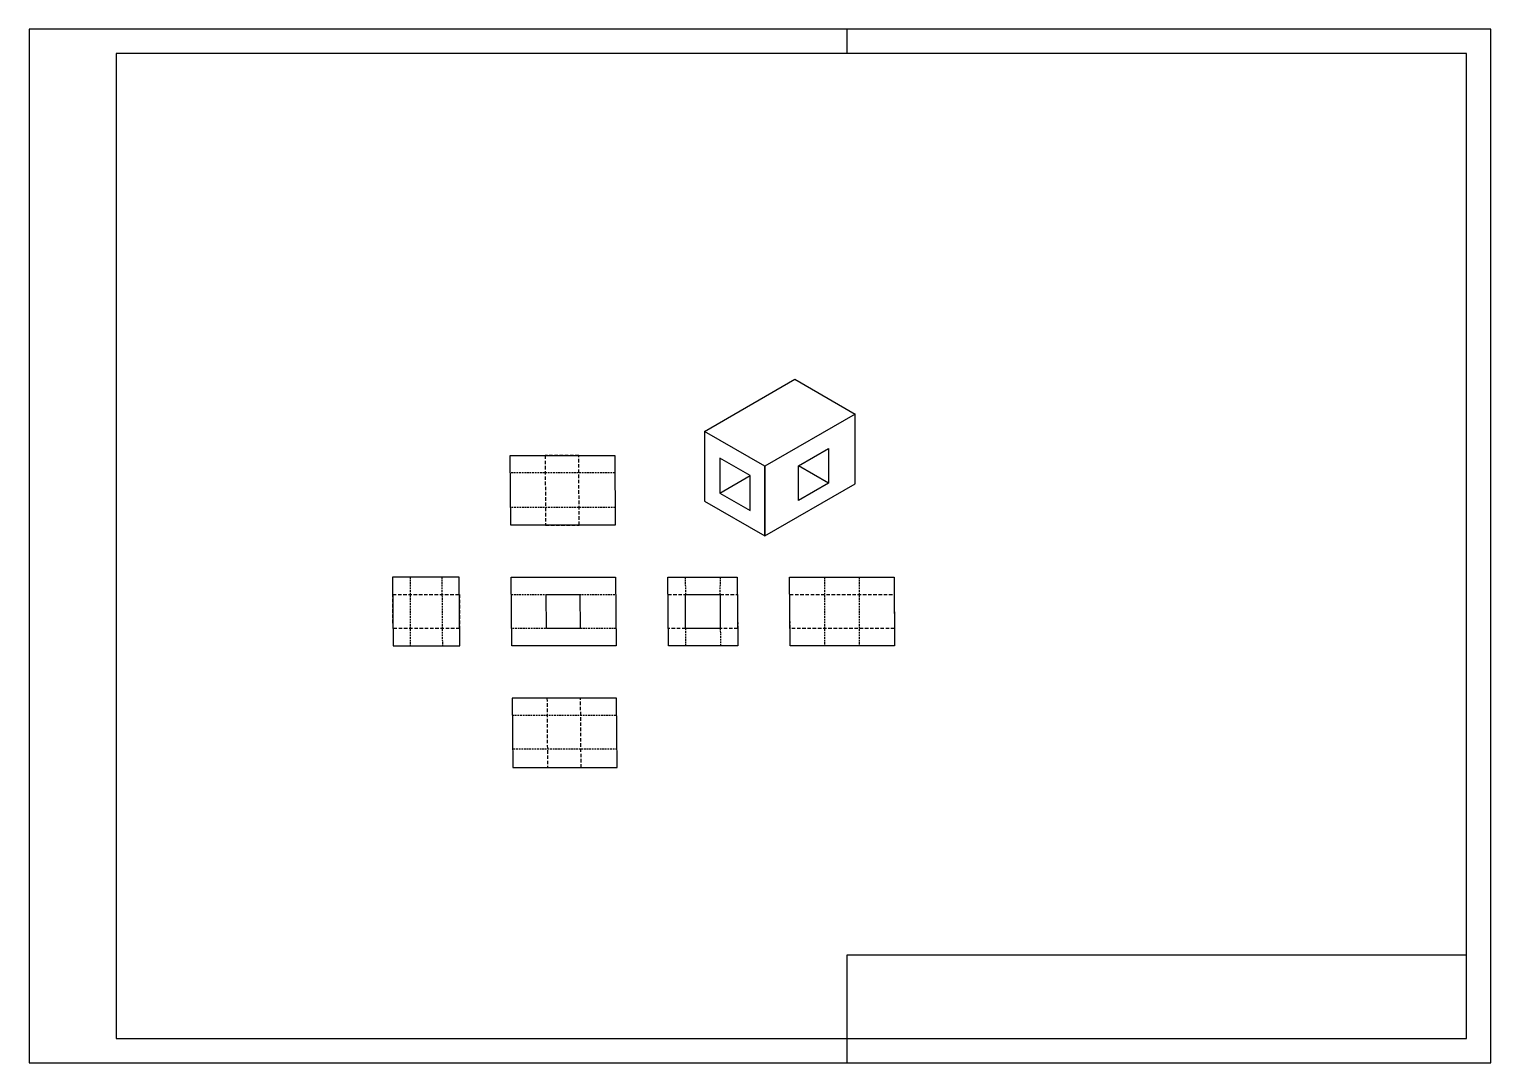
# Model space of a CAD drawing. Header units: inches. Extents: x -52 to 368, y 11 to 308.
import ezdxf

# ---------------------------------------------------------------- set-up
doc = ezdxf.new("R2010")
doc.units = ezdxf.units.IN
doc.header["$MEASUREMENT"] = 0
doc.linetypes.add('TRACEJADA', pattern=[0.75, 0.5, -0.25])
for name, color, linetype in [('aresta invisivel', 7, 'TRACEJADA'), ('aresta visivel', 7, 'Continuous'), ('Padrão A3', 7, 'Continuous'), ('Percepctiva de camadas', 140, 'Continuous')]:
    doc.layers.add(name, color=color, linetype=linetype)

msp = doc.modelspace()

# ---------------------------------------------------------------- linework, layer by layer
at = {"layer": 'aresta invisivel', "ltscale": 2}
for p, q in [((96.51, 185.13), (96.67, 165.14)), ((106.17, 185.13), (96.51, 185.13)), ((106.32, 165.14), (106.17, 185.13)), ((96.67, 165.14), (106.32, 165.14)), ((52.74, 145.19), (71.87, 145.19)), ((52.81, 135.45), (52.74, 145.19)), ((71.87, 145.19), (71.95, 135.45)), ((131.83, 145.19), (151.79, 145.19)), ((131.9, 135.45), (131.83, 145.19)), ((151.79, 145.19), (151.86, 135.45)), ((166.83, 145.19), (196.83, 145.19)), ((166.9, 135.45), (166.83, 145.19)), ((196.83, 145.19), (196.9, 135.45)), ((71.95, 135.45), (52.81, 135.45)), ((151.86, 135.45), (131.9, 135.45)), ((196.9, 135.45), (166.9, 135.45)), ((97.05, 115.41), (97.2, 95.42)), ((106.7, 115.41), (97.05, 115.41)), ((106.86, 95.42), (106.7, 115.41)), ((97.2, 95.42), (106.86, 95.42))]:
    msp.add_line(p, q, dxfattribs=at)
at = {"layer": 'aresta invisivel'}
for p, q in [((116.55, 180.13), (86.56, 180.13)), ((116.63, 170.13), (86.64, 170.13)), ((57.7, 150.19), (57.7, 130.39)), ((66.84, 150.19), (66.99, 130.39)), ((136.79, 150.19), (136.83, 145.19)), ((146.79, 150.19), (146.75, 145.19)), ((176.79, 150.19), (176.79, 130.39)), ((186.79, 150.19), (186.79, 130.39)), ((86.83, 145.19), (116.82, 145.19)), ((116.89, 135.45), (86.9, 135.45)), ((136.94, 130.39), (136.94, 135.45)), ((146.86, 135.45), (146.9, 130.39)), ((87.09, 110.51), (117.09, 110.51)), ((117.2, 100.72), (87.17, 100.72))]:
    msp.add_line(p, q, dxfattribs=at)
at = {"layer": 'aresta visivel'}
for p, q in [((86.52, 185.13), (116.51, 185.13)), ((86.67, 165.14), (86.52, 185.13)), ((116.51, 185.13), (116.67, 165.14)), ((116.67, 165.14), (86.67, 165.14)), ((71.84, 150.19), (52.7, 150.19)), ((52.7, 150.19), (52.85, 130.39)), ((71.99, 130.39), (71.84, 150.19)), ((86.79, 150.19), (116.78, 150.19)), ((86.94, 130.39), (86.79, 150.19)), ((116.78, 150.19), (116.93, 130.39)), ((131.79, 150.19), (151.75, 150.19)), ((131.94, 130.39), (131.79, 150.19)), ((151.75, 150.19), (151.9, 130.39)), ((166.79, 150.19), (196.79, 150.19)), ((166.94, 130.39), (166.79, 150.19)), ((196.79, 150.19), (196.94, 130.39)), ((96.82, 145.19), (106.48, 145.19)), ((96.9, 135.45), (96.82, 145.19)), ((106.48, 145.19), (106.55, 135.45)), ((136.83, 145.19), (146.79, 145.19)), ((136.9, 135.45), (136.83, 145.19)), ((146.79, 145.19), (146.86, 135.45)), ((106.55, 135.45), (96.9, 135.45)), ((146.86, 135.45), (136.9, 135.45)), ((52.85, 130.39), (71.99, 130.39)), ((116.93, 130.39), (86.94, 130.39)), ((151.9, 130.39), (131.94, 130.39)), ((196.94, 130.39), (166.94, 130.39)), ((87.06, 115.41), (87.21, 95.42)), ((117.05, 115.41), (87.06, 115.41)), ((117.2, 95.42), (117.05, 115.41)), ((87.21, 95.42), (117.2, 95.42))]:
    msp.add_line(p, q, dxfattribs=at)
at = {"layer": 'Padrão A3'}
for p, q in [((368.27, 307.61), (-51.73, 307.61)), ((-51.73, 307.61), (-51.73, 10.61)), ((183.27, 300.61), (183.27, 307.61)), ((368.27, 10.61), (368.27, 307.61)), ((361.27, 300.61), (-26.73, 300.61)), ((-26.73, 300.61), (-26.73, 17.61)), ((361.27, 17.61), (361.27, 300.61)), ((183.27, 41.61), (361.27, 41.61)), ((183.27, 17.61), (183.27, 41.61)), ((-26.73, 17.61), (361.27, 17.61)), ((183.27, 10.61), (183.27, 17.61)), ((-51.73, 10.61), (368.27, 10.61))]:
    msp.add_line(p, q, dxfattribs=at)
at = {"layer": 'Percepctiva de camadas'}
for p, q in [((142.33, 192.02), (168.32, 207.02)), ((168.32, 207.02), (185.64, 197.02)), ((185.64, 197.02), (159.66, 182.02)), ((185.64, 177.02), (185.64, 197.02)), ((159.66, 182.02), (142.33, 192.02)), ((142.33, 192.02), (142.33, 172.02)), ((169.29, 182.14), (177.95, 187.14)), ((177.95, 187.14), (177.95, 177.14)), ((146.76, 184.33), (146.76, 174.33)), ((155.42, 179.33), (146.76, 184.33)), ((159.66, 182.02), (159.66, 162.02)), ((159.66, 162.02), (159.66, 182.02)), ((169.29, 172.14), (169.29, 182.14)), ((177.95, 177.14), (169.29, 182.14)), ((146.76, 174.33), (155.42, 179.33)), ((155.42, 169.33), (155.42, 179.33)), ((159.66, 162.02), (185.64, 177.02)), ((177.95, 177.14), (169.29, 172.14)), ((146.76, 174.33), (155.42, 169.33)), ((142.33, 172.02), (159.66, 162.02))]:
    msp.add_line(p, q, dxfattribs=at)

doc.saveas('drawing.dxf')
